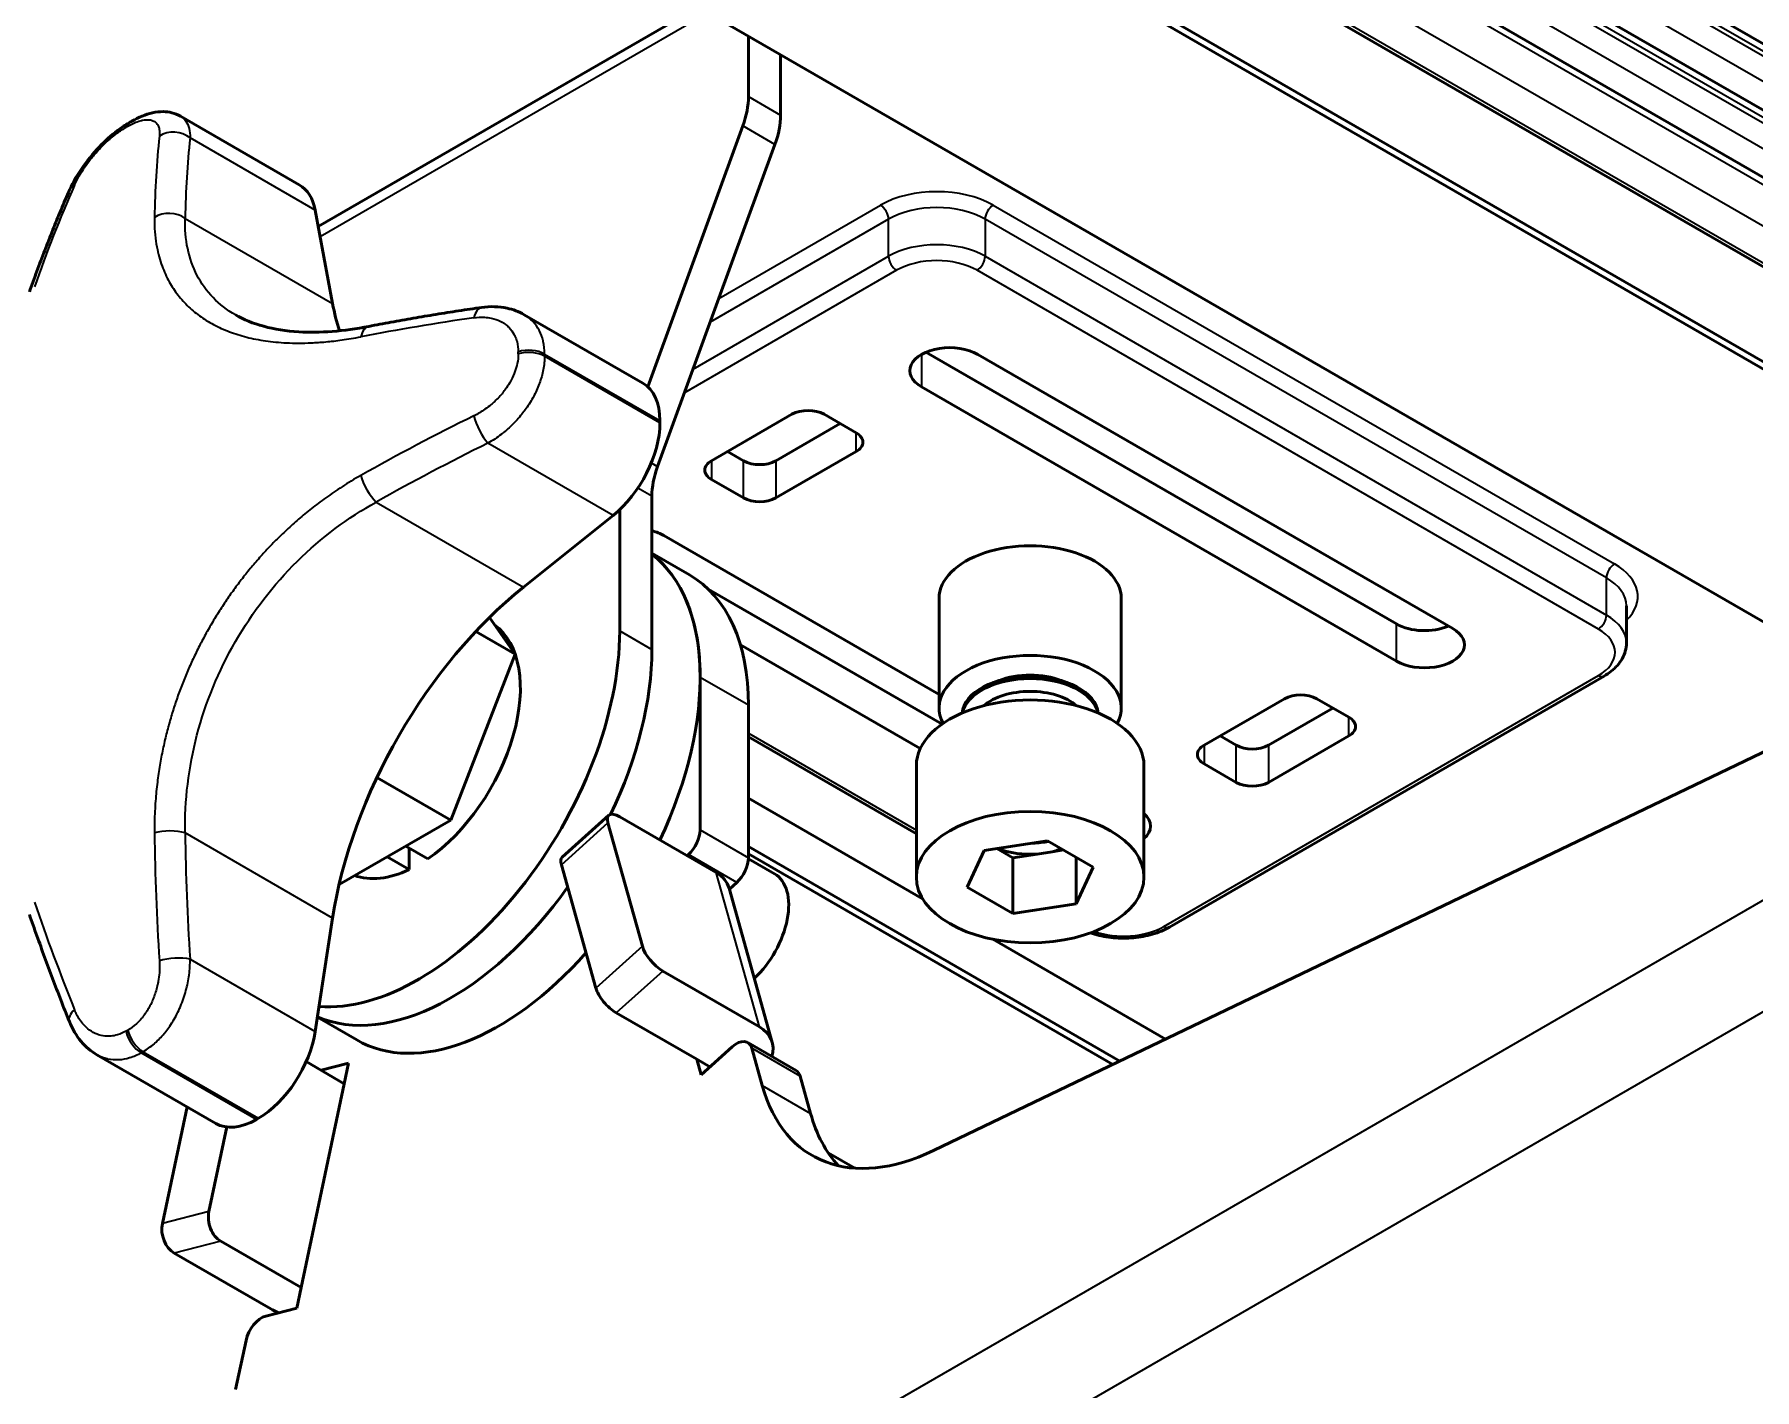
# Model space of a CAD drawing. Header units: millimetres. Extents: x 0 to 3000, y 0 to 3000.
# Drawn here: x 1969.5 to 2045.1, y 825.9 to 885.4 of the extents above; entities that cross this region are included whole.
import ezdxf

# ---------------------------------------------------------------- set-up
doc = ezdxf.new("R2010")
doc.units = ezdxf.units.MM
doc.layers.add('Visible (ANSI)', color=7, linetype='Continuous', lineweight=50)
doc.layers.add('Visible Narrow (ANSI)', color=7, linetype='Continuous', lineweight=35)

msp = doc.modelspace()

# ---------------------------------------------------------------- linework, layer by layer
at = {"layer": 'Visible (ANSI)'}
for p, q in [((2700.2323, 506.9877), (1993.3261, 915.1202)), ((2700.2323, 504.0721), (1993.3212, 912.2074)), ((2700.2323, 501.1222), (1993.3212, 909.2575)), ((2141.6786, 819.6719), (1993.469, 905.2407)), ((2050.8711, 856.5045), (1983.7109, 895.2795)), ((2013.8337, 888.9925), (2064.4625, 859.7619)), ((2013.9751, 889.2374), (2064.6039, 860.0068)), ((1981.9942, 876.996), (1998.6865, 886.6333)), ((2000.8936, 882.7054), (2000.8936, 885.3591)), ((2002.3078, 881.8889), (2002.3078, 884.5426)), ((1975.9424, 881.836), (1981.1629, 878.822)), ((2000.644, 881.4087), (1996.4673, 869.9542)), ((1996.9005, 866.4476), (2002.0583, 880.5922)), ((1982.6242, 873.6114), (1981.8618, 877.7071)), ((1977.107, 874.1744), (1977.1071, 874.1744)), ((1991.0385, 873.1203), (1991.0384, 873.1204)), ((1996.2589, 870.1063), (1991.0384, 873.1203)), ((2008.6845, 871.4713), (2029.3547, 859.5373)), ((2031.8295, 859.3332), (2010.9699, 871.3765)), ((2008.495, 869.9477), (2029.3547, 857.9044)), ((2002.8028, 868.7433), (1999.2673, 866.7021)), ((2002.0957, 866.7021), (2004.9241, 868.3351)), ((2005.6312, 867.9269), (2004.217, 868.7433)), ((1999.9744, 867.1104), (2000.6815, 866.7021)), ((2002.0957, 865.0691), (2005.6312, 867.1104)), ((1999.2673, 865.8856), (2000.6815, 865.0691)), ((1983.8821, 864.5034), (1983.8821, 864.5034)), ((1995.2368, 864.5557), (1995.2368, 859.2312)), ((1996.651, 865.1508), (1996.651, 858.4147)), ((1991.0157, 861.1516), (1994.9439, 864.2999)), ((2009.268, 856.4375), (1997.1813, 863.4157)), ((1998.3048, 861.6874), (1996.651, 862.6422)), ((1999.1258, 861.0683), (2009.3966, 855.1384)), ((2009.268, 860.66), (2009.268, 855.8427)), ((2017.268, 860.66), (2017.268, 855.8427)), ((2039.4611, 858.7004), (2039.4611, 860.3334)), ((1990.6406, 858.2105), (1988.9187, 859.2046)), ((1990.6406, 858.2105), (1989.5138, 859.8136)), ((2000.5401, 858.6188), (2008.4383, 854.0587)), ((1987.8121, 850.9207), (1990.6406, 858.2105)), ((1998.7723, 857.1899), (1998.7723, 850.493)), ((2009.0271, 836.4068), (2052.2773, 857.1799)), ((2019.387, 846.2241), (2038.4788, 857.2468)), ((2024.4403, 856.2509), (2020.9047, 854.2097)), ((2027.2687, 855.4345), (2025.8545, 856.2509)), ((2000.8936, 855.9652), (2000.8936, 849.2682)), ((2023.7332, 854.2097), (2026.5616, 855.8427)), ((2000.8936, 854.5713), (2008.268, 850.3137)), ((2021.6118, 854.618), (2022.3189, 854.2097)), ((2023.7332, 852.5767), (2027.2687, 854.618)), ((2008.268, 848.4126), (2008.268, 853.3116)), ((2018.268, 848.4126), (2018.268, 853.3116)), ((2020.9047, 853.3932), (2022.3189, 852.5767)), ((1976.2643, 852.5486), (1976.2642, 852.5486)), ((1987.8121, 850.9207), (1984.5731, 852.7908)), ((2008.5449, 847.4652), (2000.8936, 851.8827)), ((1982.9097, 848.0903), (1987.8121, 850.9207)), ((1994.7578, 851.1327), (1992.7139, 849.2971)), ((1995.2368, 851.0662), (1999.4794, 848.6167)), ((1994.7189, 850.797), (1996.2329, 845.3774)), ((1986.8082, 849.2183), (1985.8359, 849.7797)), ((1985.9876, 848.7445), (1985.9876, 849.6921)), ((1998.2544, 849.4073), (1998.1979, 849.3566)), ((2000.8936, 849.7598), (2017.2123, 840.3382)), ((2000.8936, 849.4332), (2016.9035, 840.1899)), ((2011.2457, 849.5802), (2010.4985, 847.9703)), ((2014.034, 850.0115), (2011.2457, 849.5802)), ((2012.5019, 849.2631), (2011.8033, 849.6664)), ((2013.581, 849.4301), (2012.5019, 849.2631)), ((2014.237, 849.5315), (2013.581, 849.4301)), ((2016.0374, 848.8549), (2014.034, 850.0115)), ((2014.7326, 849.6082), (2014.237, 849.5315)), ((1985.0152, 849.3059), (1985.9876, 848.7445)), ((1994.189, 843.5418), (1992.675, 848.9613)), ((2000.8926, 849.2237), (2002.0401, 848.5612)), ((2012.5019, 849.2631), (2012.5019, 846.8136)), ((2015.2903, 849.2862), (2015.2903, 847.245)), ((2015.2903, 847.245), (2016.0374, 848.8549)), ((2000.043, 847.9311), (2001.9355, 841.1566)), ((2000.0536, 847.8932), (2000.3758, 848.1825)), ((2012.5019, 846.8136), (2010.4985, 847.9703)), ((2012.5019, 846.8136), (2015.2903, 847.245)), ((1981.8618, 841.6411), (1982.6242, 846.6172)), ((2019.2195, 841.3022), (2011.6271, 845.6857)), ((2001.3719, 841.8423), (1997.1293, 844.2918)), ((1983.6835, 841.2615), (1981.9564, 842.2586)), ((1995.0854, 842.4561), (1998.6209, 840.4149)), ((2002.9833, 839.925), (2000.862, 841.1498)), ((1972.2704, 840.6131), (1977.4908, 837.5991)), ((1981.4633, 840.3104), (1983.1385, 839.3432)), ((1998.6209, 840.4149), (1998.8101, 839.7374)), ((1999.1952, 840.0833), (1998.6209, 840.4149)), ((1998.8101, 839.7374), (2000.1728, 840.9612)), ((2001.0433, 840.8956), (2001.4998, 839.2616)), ((1983.3278, 840.2392), (1982.1224, 839.9299)), ((1983.1385, 839.3432), (1983.3278, 840.2392)), ((2003.6211, 838.0369), (2003.1646, 839.6709)), ((1981.246, 830.3835), (1983.1385, 839.3432)), ((1975.1487, 833.2045), (1976.2306, 838.3267)), ((1977.9766, 837.4406), (1977.1926, 833.7289)), ((2005.5653, 835.6316), (2004.3986, 836.3052)), ((1977.7105, 832.4247), (1981.246, 830.3835)), ((1975.6666, 831.9002), (1979.9092, 829.4508)), ((1981.0568, 829.4875), (1981.246, 830.3835)), ((1979.6941, 829.1379), (1981.0568, 829.4875)), ((1978.3671, 825.9059), (1978.8236, 828.0671))]:
    msp.add_line(p, q, dxfattribs=at)
for centre, major_axis, ratio, start_param, end_param in [((1998.7723, 881.4807), (-1.5, -2.5981), 0.5773503, 1.8662372, 2.3561945), ((2000.1865, 880.6642), (1.5, 2.5981), 0.5773503, 5.0078298, 5.4977871), ((1974.2225, 880.7068), (-0.5017, 0.8649), 0.5759744, 0.0000001, 0.0000129), ((1974.3033, 880.7533), (-0.4983, 0.8672), 0.5787228, 6.2831733, 6.2831856), ((1971.9895, 878.1986), (-0.9151, 0.4032), 0.5974573, 0.000021, 0.0000338), ((1979.3629, 875.7043), (1.8, 3.1177), 0.5773503, 5.6894863, 6.2831853), ((1993.0365, 881.9564), (7.5, 12.9904), 0.5773503, 2.5478936, 2.6635698), ((1989.3126, 872.4483), (-0.1424, 0.9898), 0.4927311, 0.0000047, 0.0000187), ((2009.7324, 870.6621), (-1.75, 0), 0.5773503, 3.9269908, 7.0685835), ((1994.4589, 866.9886), (1.8, 3.1177), 0.5773503, 5.5001249, 6.2831853), ((1994.4589, 866.9054), (1.8, 3.1177), 0.5773503, 4.11869, 5.4954494), ((1979.3269, 858.2105), (-12.5, -21.6506), 0.5773503, 2.3538204, 2.3585686), ((2003.5099, 868.3351), (-1, 0), 0.5773503, 3.9269908, 5.4977871), ((2004.9241, 867.5186), (1, 0), 0.5773503, 5.4977871, 7.0685835), ((1998.7723, 866.3755), (1.5, 2.5981), 0.5773503, 1.8662372, 2.3561945), ((1999.9744, 866.2939), (-1, 0), 0.5773503, 5.4977871, 7.0685835), ((2001.3886, 867.1104), (-1, 0), 0.5773503, 0.7853982, 2.3561945), ((2001.3886, 865.4774), (1, 0), 0.5773503, 3.9269908, 5.4977871), ((1995.9439, 862.7013), (-1.75, 0), 0.5773503, 3.9269908, 4.2964369), ((2013.268, 860.66), (4, 0), 0.5773503, 0, 3.1415927), ((1989.9335, 852.0868), (6.25, 10.8253), 0.5773503, 4.854286, 6.2052704), ((1989.9335, 852.0868), (6.25, 10.8253), 0.5773503, 5.4977871, 6.2052704), ((1992.0548, 850.8621), (6.25, 10.8253), 0.5773503, 5.4977871, 6.2831853), ((1993.0365, 850.2953), (7.5, 12.9904), 0.5773503, 0.9770973, 2.1644954), ((1986.3979, 854.1281), (-6.25, -10.8253), 0.5773503, 0.268407, 2.3561945), ((1986.3979, 854.1281), (3.165, 5.4819), 0.5773503, 4.0187879, 6.2273951), ((2030.5921, 860.2518), (-1.75, 0), 0.5773503, 0.7853982, 2.2128469), ((2030.5921, 858.6188), (1.75, 0), 0.5773503, 3.9269908, 7.0685835), ((1987.8121, 853.3116), (6.25, 10.8253), 0.5773503, 4.8455985, 5.4977871), ((1987.8121, 853.3116), (-6.25, -10.8253), 0.5773503, 1.7040058, 2.3561945), ((2013.268, 855.8427), (-4, 0), 0.5773503, 2.8459063, 6.5788716), ((2013.268, 855.5077), (3, 0), 0.5773503, 0.0671466, 3.0744461), ((2013.268, 855.4056), (-3, 0), 0.5773503, 3.2726958, 6.1520822), ((2013.268, 855.8427), (-2.5, 0), 0.5773503, 4.1238373, 5.3009407), ((1975.4378, 854.5363), (1.5, 2.5981), 0.5773503, 5.9459471, 5.9460388), ((2013.268, 853.3116), (5, 0), 0.5773503, 0, 3.1415927), ((2013.268, 855.1522), (-2.4625, 0), 0.5773503, 3.7343699, 5.6904081), ((2025.1474, 855.8427), (-1, 0), 0.5773503, 3.9269908, 5.4977871), ((2026.5616, 855.0262), (1, 0), 0.5773503, 5.4977871, 7.0685835), ((2021.6118, 853.8015), (-1, 0), 0.5773503, 5.4977871, 7.0685835), ((2023.0261, 854.618), (-1, 0), 0.5773503, 0.7853982, 2.3561945), ((2023.0261, 852.985), (1, 0), 0.5773503, 3.9269908, 5.4977871), ((1995.426, 850.3888), (-0.6682, 0.744), 0.4017631, 5.3945495, 6.9653458), ((2016.8035, 850.6579), (1.75, 0), 0.5773503, 5.70387, 6.8625006), ((1998.0652, 850.0847), (-0.5, -0.866), 0.5773503, 1.056345, 2.3561945), ((2013.268, 850.8621), (2.5, 0), 0.5773503, 4.109001, 4.8379437), ((2013.268, 851.352), (-2.5, 0), 0.5773503, 1.6146496, 1.9005958), ((2013.268, 850.8621), (2.5, 0), 0.5773503, 5.110433, 5.2964292), ((1986.3979, 854.1281), (-3.165, -5.4819), 0.5773503, 0.1069493, 0.6936011), ((1993.3821, 848.5531), (-0.6682, 0.744), 0.4017631, 0, 0.6821605), ((1998.1168, 847.3929), (1.9262, 0.5381), 0.7108116, 0, 0.6079515), ((2000.1865, 848.86), (0.5, 0.866), 0.5773503, 4.1979377, 5.4977871), ((1987.8121, 853.3116), (-6.25, -10.8253), 0.5773503, 0.0618371, 1.4058077), ((1987.8121, 853.3116), (-6.25, -10.8253), 0.5773503, 0.0618371, 1.4058077), ((2000.5401, 845.9631), (1.5, 2.5981), 0.5773503, 4.2185681, 6.2831853), ((1989.9335, 852.0868), (-6.25, -10.8253), 0.5773503, 0, 1.2326401), ((1996.94, 844.9692), (-0.6682, 0.744), 0.4017631, 0.6821605, 2.2529568), ((1994.8961, 843.1335), (0.6682, -0.744), 0.4017631, 3.8237531, 5.3945495), ((1971.9896, 842.4437), (-0.9285, -0.3715), 0.4927311, 0.0000113, 0.0000295), ((2000.0093, 840.6185), (1.9262, 0.5381), 0.7108116, 5.8545068, 6.8911368), ((1979.3629, 840.7584), (1.8, 3.1177), 0.5773503, 3.9293308, 5.306088), ((2000.362, 840.2837), (0.5, 0.866), 0.5773503, 5.768734, 7.3395303), ((2002.4833, 839.059), (0.5, 0.866), 0.5773503, 5.768734, 6.2831853), ((2009.7437, 846.6654), (-6.05, -10.4789), 0.5773503, 5.768734, 6.9847338), ((2011.865, 845.4407), (-6.05, -10.4789), 0.5773503, 5.768734, 6.1069589), ((1979.2908, 840.7168), (-1.8, -3.1177), 0.5773503, 0, 0.7830582), ((1979.3269, 858.2105), (-12.5, -21.6506), 0.5773503, 0.7830238, 0.7877725), ((1977.8997, 833.3207), (-0.2485, 0.9686), 0.7108116, 0.9628448, 2.5336412), ((1975.8558, 832.7962), (0.2485, -0.9686), 0.7108116, 4.1044375, 5.6752338), ((1979.5049, 828.2419), (0.5, 0.866), 0.5773503, 0.5144513, 2.0852476), ((1981.2718, 829.8004), (-1.9568, 0.4133), 0.4017631, 0.8886358, 1.1089342)]:
    msp.add_ellipse(centre, major_axis=major_axis, ratio=ratio, start_param=start_param, end_param=end_param, dxfattribs=at)
msp.add_ellipse((2013.268, 848.4126), major_axis=(-5, 0), ratio=0.5773503, dxfattribs=at)
for points, knots in [([(1973.8051, 881.6205), (1974.1052, 881.7929), (1974.4071, 881.9211), (1974.8672, 882.0224), (1975.0253, 882.0408), (1975.311, 882.0361), (1975.4392, 882.0204), (1975.6948, 881.9557), (1975.8235, 881.9047), (1975.9423, 881.8361)], [0, 0, 0, 0, 0.11848499, 0.11848499, 0.17903828, 0.17903828, 0.22712902, 0.22712902, 0.27721329, 0.27721329, 0.27721329, 0.27721329]), ([(1971.0744, 878.6017), (1971.2302, 878.9554), (1971.4453, 879.3228), (1971.9279, 879.9927), (1972.1939, 880.3063), (1972.7297, 880.8446), (1973.0029, 881.0814), (1973.4235, 881.3879), (1973.5723, 881.4856), (1973.7207, 881.5717)], [0, 0, 0, 0, 0.13430702, 0.13430702, 0.25431106, 0.25431106, 0.36300213, 0.36300213, 0.42167358, 0.42167358, 0.42167358, 0.42167358]), ([(1973.7207, 881.5718), (1973.7263, 881.575), (1973.732, 881.5783), (1973.7432, 881.5848), (1973.7488, 881.588), (1973.7601, 881.5945), (1973.7657, 881.5978), (1973.777, 881.6043), (1973.7826, 881.6075), (1973.7938, 881.614), (1973.7995, 881.6172), (1973.8051, 881.6205)], [3.139212482, 3.139212482, 3.139212482, 3.139212482, 3.1401645504, 3.1401645504, 3.1411166188, 3.1411166188, 3.1420686872, 3.1420686872, 3.1430207555, 3.1430207555, 3.1439728239, 3.1439728239, 3.1439728239, 3.1439728239]), ([(1971.0744, 878.6017), (1970.9467, 878.3118), (1970.8209, 878.02), (1970.5733, 877.4327), (1970.4514, 877.1373), (1970.2117, 876.5428), (1970.0938, 876.2438), (1969.862, 875.6422), (1969.7481, 875.3397), (1969.5243, 874.7312), (1969.4144, 874.4252), (1969.3065, 874.1175)], [2.864110781, 2.864110781, 2.864110781, 2.864110781, 2.879313185, 2.879313185, 2.89451559, 2.89451559, 2.909717994, 2.909717994, 2.924920398, 2.924920398, 2.940122802, 2.940122802, 2.940122802, 2.940122802]), ([(1978.3608, 873.1089), (1979.0722, 872.6982), (1980.0236, 872.4319), (1982.0614, 872.312), (1983.1131, 872.3934), (1984.218, 872.6066)], [0.00000109, 0.00000109, 0.00000109, 0.00000109, 0.49465021, 0.49465021, 0.90561762, 0.90561762, 0.90561762, 0.90561762]), ([(1989.1702, 873.4381), (1988.8326, 873.3895), (1988.4964, 873.3395), (1987.827, 873.2368), (1987.4938, 873.1841), (1986.8303, 873.0759), (1986.5001, 873.0205), (1985.8427, 872.9069), (1985.5155, 872.8487), (1984.8644, 872.7297), (1984.5404, 872.6688), (1984.218, 872.6066)], [2.864110781, 2.864110781, 2.864110781, 2.864110781, 2.879313185, 2.879313185, 2.89451559, 2.89451559, 2.909717994, 2.909717994, 2.924920398, 2.924920398, 2.940122802, 2.940122802, 2.940122802, 2.940122802]), ([(1989.1702, 873.4381), (1989.5485, 873.4925), (1989.9316, 873.4844), (1990.5532, 873.3494), (1990.808, 873.2534), (1991.0384, 873.1204)], [0, 0, 0, 0, 0.12382185, 0.12382185, 0.21497857, 0.21497857, 0.21497857, 0.21497857]), ([(2039.4611, 858.7004), (2039.4611, 858.5795), (2039.4444, 858.4587), (2039.3806, 858.226), (2039.3336, 858.1142), (2039.2153, 857.9041), (2039.1442, 857.8057), (2038.9828, 857.6229), (2038.8926, 857.5384), (2038.6968, 857.3828), (2038.591, 857.3116), (2038.4788, 857.2468)], [5.49778714, 5.49778714, 5.49778714, 5.49778714, 5.65486678, 5.65486678, 5.81194641, 5.81194641, 5.96902604, 5.96902604, 6.12610567, 6.12610567, 6.28318531, 6.28318531, 6.28318531, 6.28318531]), ([(1969.3051, 846.7767), (1969.4124, 846.4664), (1969.5217, 846.1553), (1969.7442, 845.5319), (1969.8574, 845.2195), (1970.0877, 844.5934), (1970.2048, 844.2797), (1970.4429, 843.651), (1970.5638, 843.336), (1970.8096, 842.705), (1970.9344, 842.3889), (1971.0611, 842.0722)], [3.343062505, 3.343062505, 3.343062505, 3.343062505, 3.358264909, 3.358264909, 3.373467313, 3.373467313, 3.388669717, 3.388669717, 3.403872121, 3.403872121, 3.419074525, 3.419074525, 3.419074525, 3.419074525]), ([(2019.387, 846.2241), (2019.1626, 846.0946), (2018.9122, 845.9905), (2018.3784, 845.8335), (2018.095, 845.7807), (2017.5166, 845.7278), (2017.2218, 845.7278), (2016.6434, 845.7807), (2016.36, 845.8335), (2016.0356, 845.9289), (2015.9788, 845.9471), (2015.9228, 845.9664)], [0, 0, 0, 0, 0.3141593, 0.3141593, 0.6283185, 0.6283185, 0.9424778, 0.9424778, 1.2566371, 1.2566371, 1.3243922, 1.3243922, 1.3243922, 1.3243922]), ([(1972.2704, 840.6131), (1972.0095, 840.7637), (1971.7737, 840.9656), (1971.3631, 841.4541), (1971.1893, 841.7519), (1971.0611, 842.0722)], [0.00001333, 0.00001333, 0.00001333, 0.00001333, 0.10327201, 0.10327201, 0.21503406, 0.21503406, 0.21503406, 0.21503406])]:
    msp.add_open_spline(points, degree=3, knots=knots, dxfattribs=at)
msp.add_open_spline([(1975.9423, 881.8361), (1975.9424, 881.8361), (1975.9424, 881.836), (1975.9424, 881.836)], degree=3, dxfattribs=at)
at = {"layer": 'Visible Narrow (ANSI)'}
for p, q in [((2700.4341, 506.5418), (1993.3273, 914.7901)), ((1993.3273, 914.5904), (2700.4341, 506.3422)), ((1993.3212, 913.4748), (2700.0715, 505.4323)), ((2700.4341, 503.6261), (1993.3273, 911.8744)), ((1993.3273, 911.6406), (2700.4341, 503.3923)), ((1993.3212, 910.5249), (2700.0715, 502.4825)), ((2700.4341, 500.6763), (1993.3273, 908.9246)), ((1993.3273, 907.1185), (2700.4341, 498.8702)), ((2699.7269, 497.6455), (1992.6486, 905.8774)), ((1999.1258, 886.3797), (1982.0795, 876.5379)), ((2000.8936, 882.7054), (2002.3078, 881.8889)), ((2002.0583, 880.5922), (2000.644, 881.4087)), ((1981.8618, 877.7071), (1976.3653, 880.8805)), ((1976.1507, 877.3489), (1982.6242, 873.6114)), ((2007.0454, 877.3166), (1999.2154, 872.7959)), ((1999.5925, 873.8301), (2006.6919, 877.9289)), ((2007.0454, 875.6836), (2007.0454, 877.3166)), ((2038.5824, 861.5582), (2011.2881, 877.3166)), ((2011.2881, 877.3166), (2011.2881, 875.6836)), ((2011.6416, 877.9289), (2038.936, 862.1705)), ((2007.399, 875.0712), (1998.084, 869.6932)), ((1998.4612, 870.7274), (2007.0454, 875.6836)), ((2038.2288, 859.3128), (2010.9345, 875.0712)), ((2011.2881, 875.6836), (2038.5824, 859.9252)), ((1977.4054, 873.8394), (1977.4054, 873.8394)), ((1991.9405, 871.389), (1997.0045, 868.4652)), ((1997.0045, 868.3683), (1991.9405, 871.2918)), ((2008.495, 871.3765), (2008.495, 869.9477)), ((2005.6312, 867.1104), (2005.6312, 867.9269)), ((1994.9439, 864.2999), (1989.4474, 867.4733)), ((1996.6232, 866.6077), (1996.9005, 866.4476)), ((1999.2673, 866.7021), (1999.2673, 865.8856)), ((2000.6815, 865.0691), (2000.6815, 866.7021)), ((2002.0957, 866.7021), (2002.0957, 865.0691)), ((1996.651, 865.1508), (1996.0346, 865.5066)), ((1984.5422, 864.8891), (1991.0157, 861.1516)), ((2038.5824, 859.9252), (2038.5824, 861.5582)), ((1995.2368, 859.2312), (1996.651, 858.4147)), ((2029.3547, 857.9044), (2029.3547, 859.5373)), ((2000.8936, 855.9652), (1998.7723, 857.1899)), ((2019.137, 846.2489), (2038.2288, 857.2716)), ((2027.2687, 854.618), (2027.2687, 855.4345)), ((2000.8936, 854.7404), (2008.268, 850.4828)), ((2020.9047, 854.2097), (2020.9047, 853.3932)), ((2022.3189, 852.5767), (2022.3189, 854.2097)), ((2023.7332, 854.2097), (2023.7332, 852.5767)), ((1926.2938, 778.6021), (2053.5731, 852.0868)), ((1982.6242, 846.6172), (1976.1507, 850.3547)), ((1992.675, 848.9613), (1994.7189, 850.797)), ((1998.7723, 850.493), (2000.8936, 849.2682)), ((2000.3758, 848.1825), (1998.2544, 849.4073)), ((2001.3719, 841.8423), (1999.4794, 848.6167)), ((2055.6944, 848.4126), (1928.4152, 774.9279)), ((1996.2329, 845.3774), (1994.189, 843.5418)), ((1976.3653, 844.8145), (1981.8618, 841.6411)), ((1997.1293, 844.2918), (1995.0854, 842.4561)), ((1979.2849, 837.7739), (1974.2208, 840.6976)), ((1974.305, 840.7462), (1979.3688, 837.8224)), ((2003.1646, 839.6709), (2001.0433, 840.8956)), ((2001.4998, 839.2616), (2003.6211, 838.0369)), ((1977.1926, 833.7289), (1975.1487, 833.2045)), ((1977.7105, 832.4247), (1975.6666, 831.9002))]:
    msp.add_line(p, q, dxfattribs=at)
for centre, major_axis, ratio, start_param, end_param in [((1974.2225, 880.7068), (-0.5018, 0.865), 0.5759744, 0.0000128, 0.4670232), ((1973.5911, 861.5221), (-12.1559, -21.0547), 0.5773503, 3.9246106, 3.929371), ((1974.3033, 880.7534), (-0.4982, 0.8671), 0.5787228, 0, 0.4694033), ((1975.6712, 880.3242), (-0.994, 0.1091), 0.8090437, 4.0317296, 5.5149888), ((2030.6901, 835.0783), (48.5616, -60.5916), 0.4567734, 3.5703961, 3.6464081), ((2031.3236, 835.586), (-47.9386, 59.8143), 0.4567734, 0.4288034, 0.5048155), ((2021.2292, 829.6161), (-25.8632, 73.2165), 0.6767752, 0.6239903, 0.7000023), ((1971.9895, 878.1986), (-0.9151, 0.4031), 0.5974573, 5.8045567, 6.2831725), ((2009.1668, 876.5001), (-3.5, 0), 0.5773503, 3.9269908, 5.4977871), ((1975.4566, 876.7925), (0.9999, -0.0151), 0.7786198, 0.8152988, 2.2985579), ((2006.6919, 877.5207), (-0.25, 0.433), 0.5773503, 3.9269908, 5.4977871), ((2009.1668, 876.0918), (-3, 0), 0.5773503, 3.9269908, 5.4977871), ((2011.6416, 877.5207), (-0.25, -0.433), 0.5773503, 3.9269908, 5.4977871), ((2009.1668, 874.4588), (3, 0), 0.5773503, 0.7853982, 2.3561945), ((2007.399, 875.4794), (-0.25, 0.433), 0.5773503, 0.7853982, 2.3561945), ((2009.1668, 874.0506), (2.5, 0), 0.5773503, 0.7853982, 2.3561945), ((2010.9345, 875.4794), (-0.25, -0.433), 0.5773503, 0.7853982, 2.3561945), ((2026.8778, 837.2794), (76.7547, -11.7598), 0.4567734, 2.1578255, 2.2338375), ((1989.3127, 872.4483), (-0.1425, 0.9898), 0.4927311, 0, 0.9306412), ((1984.4075, 871.6247), (-0.1895, 0.9819), 0.5475531, 6.2831849, 7.1890099), ((1991.2334, 870.9788), (-1, -0.0021), 0.5787228, 3.9257979, 5.1794065), ((1991.2334, 870.8855), (1, -0.0021), 0.5759744, 0.7865854, 2.040194), ((1973.5911, 861.5221), (12.1559, 21.0547), 0.5773503, 5.495407, 5.5001673), ((1974.2629, 861.1342), (-12.5, -21.6506), 0.5773503, 2.3538143, 2.3585747), ((2026.8778, 826.3549), (-76.339, -14.21), 0.6767752, 5.1042313, 5.1802433), ((1989.3127, 868.1971), (-0.441, 0.8975), 0.2811448, 0.8756, 2.3588592), ((2027.0007, 825.6944), (75.3597, 14.0277), 0.6767752, 1.9626386, 2.0386506), ((1984.4075, 865.6129), (0.4913, -0.871), 0.3320011, 3.9997613, 5.4830205), ((2038.936, 861.7623), (0.25, 0.433), 0.5773503, 0.7853982, 2.3561945), ((2036.4611, 860.3334), (3, 0), 0.5773503, 0, 0.7853982), ((2036.4611, 860.7417), (3.5, 0), 0.5773503, 5.7420858, 7.0685835), ((2038.2288, 859.7211), (0.25, 0.433), 0.5773503, 3.9269908, 5.4977871), ((2036.4611, 858.2922), (2.5, 0), 0.5773503, 5.4977871, 7.0685835), ((2036.4611, 858.7004), (3, 0), 0.5773503, 0, 0.7853982), ((2038.2288, 857.6798), (0.25, -0.433), 0.5773503, 5.4977871, 6.2831853), ((1975.4566, 850.1095), (-0.9999, -0.0101), 0.3320011, 3.9417575, 5.4250167), ((2030.6901, 832.9581), (25.8632, -73.2165), 0.6767752, 4.2445347, 4.3205467), ((2031.3236, 833.1818), (-25.5315, 72.2773), 0.6767752, 1.102942, 1.178954), ((2021.2292, 827.4958), (-48.5616, 60.5916), 0.4567734, 0.9077552, 0.9837672), ((2017.3692, 847.2695), (-2.5, 0), 0.5773503, 1.0335316, 2.3561945), ((2019.137, 846.6571), (0.25, -0.433), 0.5773503, 5.4977871, 6.2831853), ((1975.6712, 844.5693), (0.9978, 0.0668), 0.2811448, 0.7827334, 2.2659927), ((1971.9895, 842.4437), (-0.9284, -0.3715), 0.4927311, 5.3525441, 6.2831853), ((1973.5911, 861.5221), (12.1559, 21.0547), 0.5773503, 3.9246106, 3.929371), ((1974.2225, 841.515), (0.4982, -0.8671), 0.5787228, 4.2453715, 5.4989801), ((1974.3033, 841.5617), (-0.5018, 0.865), 0.5759744, 1.1013987, 2.3550072), ((1974.2629, 861.1342), (-12.5, -21.6506), 0.5773503, 0.783018, 0.7877783)]:
    msp.add_ellipse(centre, major_axis=major_axis, ratio=ratio, start_param=start_param, end_param=end_param, dxfattribs=at)
for points, knots in [([(1971.2882, 878.8082), (1971.3465, 878.9407), (1971.4164, 879.0781), (1971.4964, 879.2178), (1971.5532, 879.3169), (1971.6151, 879.4172), (1971.6817, 879.5177), (1971.7069, 879.5558), (1971.7328, 879.5939), (1971.7593, 879.6319), (1971.8578, 879.7734), (1971.9649, 879.9144), (1972.0787, 880.0523), (1972.1289, 880.1131), (1972.1803, 880.1733), (1972.2329, 880.2326), (1972.2976, 880.3056), (1972.3639, 880.3772), (1972.4315, 880.4471), (1972.5469, 880.5664), (1972.666, 880.6806), (1972.7867, 880.7875), (1972.8182, 880.8154), (1972.8498, 880.8428), (1972.8815, 880.8697), (1972.9721, 880.9465), (1973.0631, 881.019), (1973.1538, 881.0863), (1973.2878, 881.1858), (1973.4211, 881.2741), (1973.5501, 881.349)], [0.00000001, 0.00000001, 0.00000001, 0.00000001, 0.14618123, 0.14618123, 0.14618123, 0.25, 0.25, 0.25, 0.28933425, 0.28933425, 0.28933425, 0.43552187, 0.43552187, 0.43552187, 0.5, 0.5, 0.5, 0.57932291, 0.57932291, 0.57932291, 0.71464924, 0.71464924, 0.71464924, 0.75, 0.75, 0.75, 0.85090309, 0.85090309, 0.85090309, 1, 1, 1, 1]), ([(1973.632, 881.3962), (1973.7529, 881.4657), (1973.8705, 881.5236), (1973.9822, 881.5686), (1974.0704, 881.6042), (1974.155, 881.6318), (1974.235, 881.6512), (1974.253, 881.6555), (1974.2708, 881.6595), (1974.2883, 881.663), (1974.3851, 881.6824), (1974.4744, 881.689), (1974.5546, 881.6827), (1974.6058, 881.6787), (1974.6533, 881.6695), (1974.6968, 881.6552), (1974.7219, 881.647), (1974.7457, 881.637), (1974.7681, 881.6254), (1974.8316, 881.5925), (1974.884, 881.5462), (1974.9244, 881.4877), (1974.9401, 881.4649), (1974.954, 881.4404), (1974.9661, 881.414), (1974.9865, 881.3693), (1975.0018, 881.3196), (1975.0117, 881.2652), (1975.028, 881.1757), (1975.0299, 881.0736), (1975.0176, 880.9615)], [0, 0, 0, 0, 0.1396578, 0.1396578, 0.1396578, 0.25, 0.25, 0.25, 0.2748686, 0.2748686, 0.2748686, 0.4122439, 0.4122439, 0.4122439, 0.5, 0.5, 0.5, 0.5506311, 0.5506311, 0.5506311, 0.6942739, 0.6942739, 0.6942739, 0.75, 0.75, 0.75, 0.8445206, 0.8445206, 0.8445206, 1, 1, 1, 1]), ([(1975.9424, 881.836), (1975.9437, 881.8353), (1975.945, 881.8345), (1975.9463, 881.8338), (1976.0396, 881.7792), (1976.1186, 881.7054), (1976.1813, 881.6154), (1976.244, 881.5254), (1976.2907, 881.4197), (1976.3218, 881.2971), (1976.3529, 881.1745), (1976.3679, 881.0347), (1976.3653, 880.8805)], [0.56943871, 0.56943871, 0.56943871, 0.56943871, 0.57142857, 0.57142857, 0.57142857, 0.71428571, 0.71428571, 0.71428571, 0.85714286, 0.85714286, 0.85714286, 1, 1, 1, 1]), ([(1974.8002, 877.3839), (1974.7969, 877.1617), (1974.8039, 876.955), (1974.8183, 876.7632), (1974.8327, 876.5713), (1974.8545, 876.3942), (1974.8817, 876.2285), (1974.9089, 876.0628), (1974.9414, 875.9086), (1974.978, 875.7632), (1975.0147, 875.6179), (1975.0555, 875.4815), (1975.0997, 875.3519), (1975.1439, 875.2224), (1975.1916, 875.0998), (1975.2424, 874.9827), (1975.2932, 874.8656), (1975.3471, 874.7541), (1975.4039, 874.647), (1975.4608, 874.5398), (1975.5207, 874.4371), (1975.5836, 874.338), (1975.6465, 874.2388), (1975.7125, 874.1433), (1975.7817, 874.0507), (1975.8509, 873.9581), (1975.9235, 873.8686), (1975.9993, 873.7818), (1976.0751, 873.6951), (1976.1542, 873.6112), (1976.2369, 873.5299), (1976.3195, 873.4486), (1976.4057, 873.37), (1976.4954, 873.294), (1976.5851, 873.2181), (1976.6783, 873.1448), (1976.7751, 873.0743), (1976.8719, 873.0037), (1976.9724, 872.9359), (1977.0762, 872.871), (1977.1801, 872.8061), (1977.2873, 872.7441), (1977.3976, 872.6853), (1977.508, 872.6265), (1977.6213, 872.5708), (1977.7375, 872.5184), (1977.8536, 872.4659), (1977.9726, 872.4167), (1978.094, 872.3707), (1978.2154, 872.3248), (1978.3393, 872.2821), (1978.4658, 872.2426), (1978.5923, 872.2031), (1978.7214, 872.1667), (1978.8533, 872.1335), (1978.9851, 872.1002), (1979.1198, 872.07), (1979.2578, 872.0429), (1979.3957, 872.0158), (1979.537, 871.9917), (1979.6822, 871.9707), (1979.8274, 871.9497), (1979.9766, 871.9317), (1980.1307, 871.917), (1980.2848, 871.9023), (1980.444, 871.8908), (1980.6095, 871.8829), (1980.7751, 871.875), (1980.9471, 871.8706), (1981.1274, 871.8704), (1981.3076, 871.8702), (1981.4961, 871.8741), (1981.6951, 871.8831), (1981.894, 871.8921), (1982.1034, 871.9062), (1982.3267, 871.9268), (1982.5499, 871.9474), (1982.7871, 871.9746), (1983.0431, 872.0108), (1983.299, 872.047), (1983.5737, 872.0923), (1983.8675, 872.1489)], [0, 0, 0, 0, 0.037037, 0.037037, 0.037037, 0.0740741, 0.0740741, 0.0740741, 0.1111111, 0.1111111, 0.1111111, 0.1481481, 0.1481481, 0.1481481, 0.1851852, 0.1851852, 0.1851852, 0.2222222, 0.2222222, 0.2222222, 0.2592593, 0.2592593, 0.2592593, 0.2962963, 0.2962963, 0.2962963, 0.3333333, 0.3333333, 0.3333333, 0.3703704, 0.3703704, 0.3703704, 0.4074074, 0.4074074, 0.4074074, 0.4444444, 0.4444444, 0.4444444, 0.4814815, 0.4814815, 0.4814815, 0.5185185, 0.5185185, 0.5185185, 0.5555556, 0.5555556, 0.5555556, 0.5925926, 0.5925926, 0.5925926, 0.6296296, 0.6296296, 0.6296296, 0.6666667, 0.6666667, 0.6666667, 0.7037037, 0.7037037, 0.7037037, 0.7407407, 0.7407407, 0.7407407, 0.7777778, 0.7777778, 0.7777778, 0.8148148, 0.8148148, 0.8148148, 0.8518519, 0.8518519, 0.8518519, 0.8888889, 0.8888889, 0.8888889, 0.9259259, 0.9259259, 0.9259259, 0.962963, 0.962963, 0.962963, 1, 1, 1, 1]), ([(1978.3608, 873.1089), (1977.6134, 873.5404), (1977.0403, 874.1323), (1976.6676, 874.8522), (1976.2949, 875.5721), (1976.1224, 876.4196), (1976.1507, 877.3489)], [0.5000225, 0.5000225, 0.5000225, 0.5000225, 0.75, 0.75, 0.75, 1, 1, 1, 1]), ([(1988.8364, 872.9832), (1988.9919, 873.0056), (1989.1448, 873.0132), (1989.292, 873.0058), (1989.3966, 873.0006), (1989.4982, 872.9877), (1989.596, 872.9673), (1989.6331, 872.9596), (1989.6696, 872.9508), (1989.7055, 872.9409), (1989.8389, 872.9042), (1989.9638, 872.8526), (1990.0776, 872.787), (1990.1278, 872.758), (1990.1759, 872.7263), (1990.2216, 872.692), (1990.2778, 872.6498), (1990.3304, 872.6036), (1990.3791, 872.5536), (1990.4622, 872.4684), (1990.5339, 872.3722), (1990.5925, 872.2667), (1990.6079, 872.2392), (1990.6223, 872.211), (1990.6358, 872.1822), (1990.6745, 872.1), (1990.7057, 872.0129), (1990.7293, 871.9218), (1990.764, 871.7871), (1990.7818, 871.6434), (1990.7821, 871.4946)], [0.00000001, 0.00000001, 0.00000001, 0.00000001, 0.14618123, 0.14618123, 0.14618123, 0.25, 0.25, 0.25, 0.28933425, 0.28933425, 0.28933425, 0.43552187, 0.43552187, 0.43552187, 0.5, 0.5, 0.5, 0.57932291, 0.57932291, 0.57932291, 0.71464924, 0.71464924, 0.71464924, 0.75, 0.75, 0.75, 0.85090309, 0.85090309, 0.85090309, 1, 1, 1, 1]), ([(1991.9405, 871.389), (1991.9401, 871.5873), (1991.9183, 871.7736), (1991.8791, 871.9436), (1991.877, 871.9526), (1991.8749, 871.9614), (1991.8728, 871.9703), (1991.8338, 872.1298), (1991.7796, 872.2753), (1991.7107, 872.4098), (1991.7064, 872.4183), (1991.702, 872.4267), (1991.6975, 872.435), (1991.6272, 872.5672), (1991.5424, 872.6888), (1991.4383, 872.8015), (1991.4336, 872.8066), (1991.4289, 872.8116), (1991.4241, 872.8166), (1991.3163, 872.9304), (1991.1878, 873.0334), (1991.044, 873.1171), (1991.0422, 873.1182), (1991.0403, 873.1193), (1991.0385, 873.1203)], [0, 0, 0, 0, 0.14285714, 0.14285714, 0.14285714, 0.15034715, 0.15034715, 0.15034715, 0.28571429, 0.28571429, 0.28571429, 0.29421426, 0.29421426, 0.29421426, 0.42857143, 0.42857143, 0.42857143, 0.43460894, 0.43460894, 0.43460894, 0.57142857, 0.57142857, 0.57142857, 0.57319213, 0.57319213, 0.57319213, 0.57319213]), ([(1990.7821, 871.4001), (1990.7818, 871.2604), (1990.7662, 871.1155), (1990.7357, 870.9689), (1990.7116, 870.8531), (1990.6781, 870.7361), (1990.6359, 870.6194), (1990.6264, 870.5931), (1990.6164, 870.5668), (1990.606, 870.5406), (1990.5485, 870.3956), (1990.4775, 870.2515), (1990.3946, 870.111), (1990.3417, 870.0213), (1990.2838, 869.9331), (1990.2217, 869.8469), (1990.1858, 869.7972), (1990.1485, 869.7482), (1990.1098, 869.7001), (1990, 869.5634), (1989.8793, 869.4332), (1989.7502, 869.312), (1989.7001, 869.2649), (1989.6487, 869.2192), (1989.5962, 869.175), (1989.5071, 869.0999), (1989.4149, 869.029), (1989.3201, 868.9629), (1989.1643, 868.8541), (1989.0018, 868.758), (1988.8364, 868.6767)], [0, 0, 0, 0, 0.1396578, 0.1396578, 0.1396578, 0.25, 0.25, 0.25, 0.2748686, 0.2748686, 0.2748686, 0.4122439, 0.4122439, 0.4122439, 0.5, 0.5, 0.5, 0.5506311, 0.5506311, 0.5506311, 0.6942739, 0.6942739, 0.6942739, 0.75, 0.75, 0.75, 0.8445206, 0.8445206, 0.8445206, 1, 1, 1, 1]), ([(1991.9405, 871.2918), (1991.9401, 871.0988), (1991.9196, 870.8997), (1991.881, 870.7002), (1991.8804, 870.697), (1991.8798, 870.6939), (1991.8791, 870.6907), (1991.8411, 870.4973), (1991.7864, 870.3038), (1991.7148, 870.1083), (1991.7113, 870.099), (1991.7079, 870.0897), (1991.7044, 870.0804), (1991.6334, 869.8908), (1991.5459, 869.6991), (1991.4439, 869.5107), (1991.4356, 869.4954), (1991.4273, 869.4801), (1991.4188, 869.4649), (1991.3183, 869.284), (1991.2045, 869.1064), (1991.079, 868.9349), (1991.0637, 868.9139), (1991.0481, 868.893), (1991.0325, 868.8723), (1990.9045, 868.7027), (1990.7652, 868.5395), (1990.6183, 868.3867), (1990.5999, 868.3675), (1990.5814, 868.3486), (1990.5627, 868.3298), (1990.4057, 868.1711), (1990.241, 868.0244), (1990.0673, 867.8883), (1990.0559, 867.8794), (1990.0444, 867.8705), (1990.0329, 867.8616), (1989.8466, 867.7182), (1989.6497, 867.5872), (1989.4474, 867.4733)], [0, 0, 0, 0, 0.1406297, 0.1406297, 0.1406297, 0.1428571, 0.1428571, 0.1428571, 0.2792273, 0.2792273, 0.2792273, 0.2857143, 0.2857143, 0.2857143, 0.4178474, 0.4178474, 0.4178474, 0.4285714, 0.4285714, 0.4285714, 0.5558578, 0.5558578, 0.5558578, 0.5714286, 0.5714286, 0.5714286, 0.6983913, 0.6983913, 0.6983913, 0.7142857, 0.7142857, 0.7142857, 0.8483481, 0.8483481, 0.8483481, 0.8571429, 0.8571429, 0.8571429, 1, 1, 1, 1]), ([(1983.8675, 866.0589), (1983.5756, 865.8943), (1983.3021, 865.7283), (1983.0468, 865.5642), (1982.7914, 865.4001), (1982.5541, 865.2378), (1982.3307, 865.0775), (1982.1073, 864.9172), (1981.8979, 864.7588), (1981.6992, 864.602), (1981.5005, 864.4451), (1981.3125, 864.2897), (1981.1325, 864.1349), (1980.9526, 863.9801), (1980.7807, 863.826), (1980.6151, 863.6719), (1980.4496, 863.5178), (1980.2903, 863.3637), (1980.1361, 863.209), (1979.9819, 863.0544), (1979.8327, 862.8991), (1979.6874, 862.7426), (1979.5422, 862.5862), (1979.401, 862.4285), (1979.2631, 862.269), (1979.1251, 862.1095), (1978.9904, 861.9482), (1978.8584, 861.7846), (1978.7264, 861.621), (1978.5972, 861.4551), (1978.4705, 861.2864), (1978.3438, 861.1178), (1978.2196, 860.9464), (1978.0978, 860.7723), (1977.9761, 860.5981), (1977.8569, 860.4212), (1977.7405, 860.2418), (1977.624, 860.0623), (1977.5103, 859.8803), (1977.3997, 859.6962), (1977.2891, 859.5121), (1977.1816, 859.326), (1977.0776, 859.1383), (1976.9735, 858.9506), (1976.8728, 858.7613), (1976.7756, 858.5709), (1976.6785, 858.3804), (1976.5849, 858.1889), (1976.4949, 857.9964), (1976.405, 857.804), (1976.3186, 857.6107), (1976.2359, 857.4166), (1976.1532, 857.2225), (1976.074, 857.0275), (1975.9982, 856.8314), (1975.9225, 856.6352), (1975.8501, 856.4378), (1975.7809, 856.2385), (1975.7117, 856.0392), (1975.6457, 855.8379), (1975.5828, 855.6339), (1975.5199, 855.4299), (1975.46, 855.2232), (1975.4032, 855.0125), (1975.3464, 854.8017), (1975.2926, 854.5869), (1975.2419, 854.3667), (1975.1912, 854.1464), (1975.1437, 853.9208), (1975.0996, 853.6877), (1975.0556, 853.4546), (1975.0149, 853.2141), (1974.9784, 852.9637), (1974.9418, 852.7133), (1974.9094, 852.4529), (1974.8822, 852.1794), (1974.855, 851.9058), (1974.833, 851.6191), (1974.8185, 851.3153), (1974.804, 851.0115), (1974.7968, 850.6906), (1974.8002, 850.3541)], [0, 0, 0, 0, 0.037037, 0.037037, 0.037037, 0.0740741, 0.0740741, 0.0740741, 0.1111111, 0.1111111, 0.1111111, 0.1481481, 0.1481481, 0.1481481, 0.1851852, 0.1851852, 0.1851852, 0.2222222, 0.2222222, 0.2222222, 0.2592593, 0.2592593, 0.2592593, 0.2962963, 0.2962963, 0.2962963, 0.3333333, 0.3333333, 0.3333333, 0.3703704, 0.3703704, 0.3703704, 0.4074074, 0.4074074, 0.4074074, 0.4444444, 0.4444444, 0.4444444, 0.4814815, 0.4814815, 0.4814815, 0.5185185, 0.5185185, 0.5185185, 0.5555556, 0.5555556, 0.5555556, 0.5925926, 0.5925926, 0.5925926, 0.6296296, 0.6296296, 0.6296296, 0.6666667, 0.6666667, 0.6666667, 0.7037037, 0.7037037, 0.7037037, 0.7407407, 0.7407407, 0.7407407, 0.7777778, 0.7777778, 0.7777778, 0.8148148, 0.8148148, 0.8148148, 0.8518519, 0.8518519, 0.8518519, 0.8888889, 0.8888889, 0.8888889, 0.9259259, 0.9259259, 0.9259259, 0.962963, 0.962963, 0.962963, 1, 1, 1, 1]), ([(1976.1507, 850.3547), (1976.1224, 851.772), (1976.2949, 853.2275), (1976.6676, 854.653), (1977.0403, 856.0785), (1977.6135, 857.474), (1978.3611, 858.7687), (1979.1087, 860.0634), (1980.0306, 861.2574), (1981.0786, 862.2927), (1982.1267, 863.3281), (1983.3006, 864.205), (1984.5422, 864.8891)], [0, 0, 0, 0, 0.25, 0.25, 0.25, 0.5, 0.5, 0.5, 0.75, 0.75, 0.75, 1, 1, 1, 1]), ([(1975.0176, 844.7419), (1975.0292, 844.5691), (1975.0282, 844.3919), (1975.0145, 844.214), (1975.0047, 844.0876), (1974.9886, 843.9609), (1974.9661, 843.835), (1974.9576, 843.7873), (1974.9481, 843.7397), (1974.9378, 843.6923), (1974.8994, 843.5162), (1974.8486, 843.3426), (1974.7862, 843.1751), (1974.7587, 843.1012), (1974.7289, 843.0285), (1974.6969, 842.9573), (1974.6576, 842.8697), (1974.615, 842.7843), (1974.5693, 842.7017), (1974.4915, 842.5608), (1974.4047, 842.428), (1974.3104, 842.3058), (1974.2858, 842.2739), (1974.2607, 842.2427), (1974.235, 842.2123), (1974.1619, 842.1255), (1974.085, 842.0449), (1974.0048, 841.9715), (1973.8864, 841.863), (1973.761, 841.7701), (1973.632, 841.6952)], [0.00000001, 0.00000001, 0.00000001, 0.00000001, 0.14618123, 0.14618123, 0.14618123, 0.25, 0.25, 0.25, 0.28933425, 0.28933425, 0.28933425, 0.43552187, 0.43552187, 0.43552187, 0.5, 0.5, 0.5, 0.57932291, 0.57932291, 0.57932291, 0.71464924, 0.71464924, 0.71464924, 0.75, 0.75, 0.75, 0.85090309, 0.85090309, 0.85090309, 1, 1, 1, 1]), ([(1974.305, 840.7462), (1974.4769, 840.8459), (1974.6417, 840.9661), (1974.795, 841.1), (1974.8031, 841.107), (1974.8111, 841.1141), (1974.819, 841.1212), (1974.9632, 841.2494), (1975.0975, 841.3895), (1975.2246, 841.5425), (1975.2326, 841.5521), (1975.2405, 841.5617), (1975.2485, 841.5715), (1975.3737, 841.7249), (1975.492, 841.8912), (1975.6054, 842.0769), (1975.6105, 842.0852), (1975.6155, 842.0936), (1975.6206, 842.102), (1975.7355, 842.2929), (1975.8444, 842.5041), (1975.9388, 842.7246), (1975.9401, 842.7278), (1975.9415, 842.731), (1975.9428, 842.7341), (1976.0397, 842.9615), (1976.1212, 843.1987), (1976.1842, 843.4312), (1976.2469, 843.6625), (1976.292, 843.8888), (1976.3221, 844.1154), (1976.3227, 844.1197), (1976.3232, 844.1241), (1976.3238, 844.1284), (1976.3539, 844.3593), (1976.3678, 844.5904), (1976.3653, 844.8145)], [0, 0, 0, 0, 0.14285714, 0.14285714, 0.14285714, 0.15034715, 0.15034715, 0.15034715, 0.28571429, 0.28571429, 0.28571429, 0.29421426, 0.29421426, 0.29421426, 0.42857143, 0.42857143, 0.42857143, 0.43460894, 0.43460894, 0.43460894, 0.57142857, 0.57142857, 0.57142857, 0.57339483, 0.57339483, 0.57339483, 0.71428571, 0.71428571, 0.71428571, 0.85445735, 0.85445735, 0.85445735, 0.85714286, 0.85714286, 0.85714286, 1, 1, 1, 1]), ([(1973.5501, 841.648), (1973.4293, 841.5785), (1973.3047, 841.5246), (1973.1793, 841.4875), (1973.0802, 841.4581), (1972.9806, 841.4392), (1972.8817, 841.4309), (1972.8594, 841.429), (1972.8371, 841.4276), (1972.8149, 841.4268), (1972.6921, 841.4223), (1972.5708, 841.4343), (1972.4532, 841.4621), (1972.3781, 841.4799), (1972.3045, 841.5042), (1972.233, 841.5347), (1972.1917, 841.5522), (1972.1511, 841.5719), (1972.1113, 841.5936), (1971.9983, 841.655), (1971.8915, 841.7328), (1971.7928, 841.8249), (1971.7546, 841.8607), (1971.7175, 841.8987), (1971.6818, 841.9387), (1971.6212, 842.0065), (1971.5644, 842.0802), (1971.5118, 842.1593), (1971.4253, 842.2893), (1971.3502, 842.4336), (1971.2882, 842.5887)], [0, 0, 0, 0, 0.1396578, 0.1396578, 0.1396578, 0.25, 0.25, 0.25, 0.2748686, 0.2748686, 0.2748686, 0.4122439, 0.4122439, 0.4122439, 0.5, 0.5, 0.5, 0.5506311, 0.5506311, 0.5506311, 0.6942739, 0.6942739, 0.6942739, 0.75, 0.75, 0.75, 0.8445206, 0.8445206, 0.8445206, 1, 1, 1, 1]), ([(1974.2208, 840.6976), (1974.0539, 840.6017), (1973.8846, 840.5276), (1973.7179, 840.4759), (1973.7152, 840.4751), (1973.7126, 840.4743), (1973.7099, 840.4735), (1973.5483, 840.4241), (1973.3892, 840.3953), (1973.2308, 840.3867), (1973.2233, 840.3862), (1973.2157, 840.3859), (1973.2082, 840.3856), (1973.0548, 840.379), (1972.9022, 840.3918), (1972.7546, 840.4245), (1972.7426, 840.4271), (1972.7307, 840.4299), (1972.7188, 840.4328), (1972.5774, 840.4673), (1972.441, 840.5199), (1972.3116, 840.5901), (1972.2978, 840.5975), (1972.2841, 840.6052), (1972.2705, 840.613)], [0, 0, 0, 0, 0.14062971, 0.14062971, 0.14062971, 0.14285714, 0.14285714, 0.14285714, 0.27922731, 0.27922731, 0.27922731, 0.28571429, 0.28571429, 0.28571429, 0.41784742, 0.41784742, 0.41784742, 0.42857143, 0.42857143, 0.42857143, 0.55585778, 0.55585778, 0.55585778, 0.5694065, 0.5694065, 0.5694065, 0.5694065])]:
    msp.add_open_spline(points, degree=3, knots=knots, dxfattribs=at)

doc.saveas('drawing.dxf')
